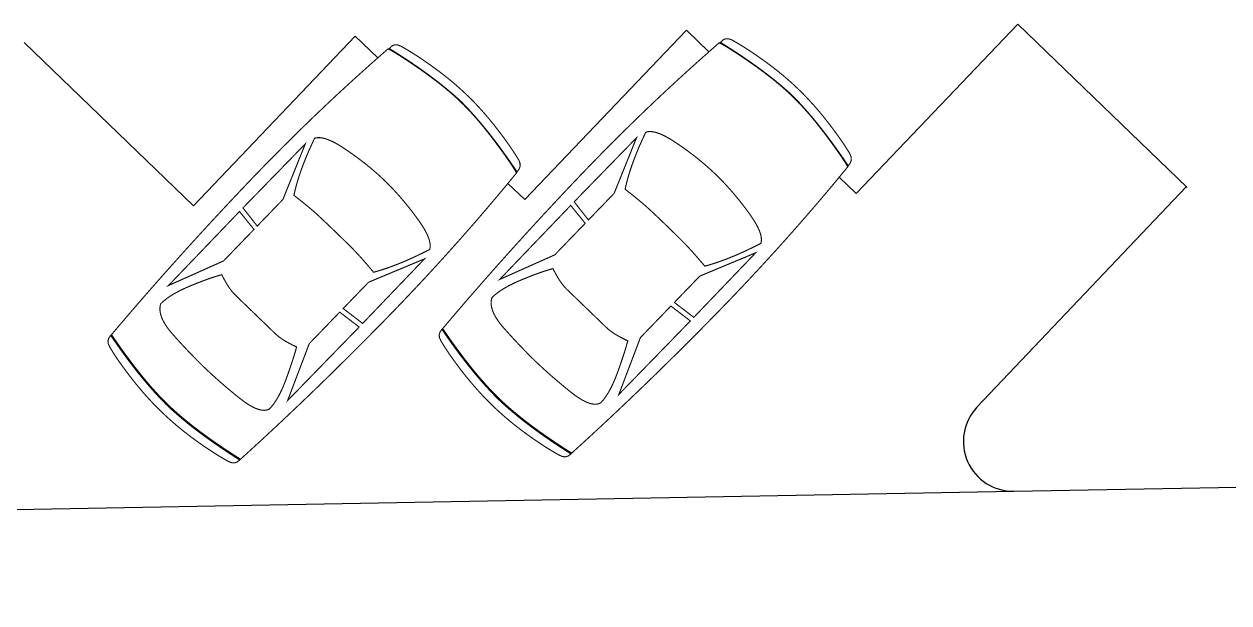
# Model space of a CAD drawing. Extents: x 346 to 515, y 162 to 297.
# Drawn here: x 427.01 to 439.13, y 176.51 to 182.33 of the extents above; entities that cross this region are included whole.
import ezdxf

# ---------------------------------------------------------------- set-up
doc = ezdxf.new("R2010")
doc.units = 0
doc.header["$LTSCALE"] = 35
for name, color, linetype in [('CAMADA_1', 7, 'CONTINUOUS'), ('LOCAÇÃO', 7, 'CONTINUOUS'), ('LPISO', 234, 'CONTINUOUS')]:
    doc.layers.add(name, color=color, linetype=linetype)

msp = doc.modelspace()

# ---------------------------------------------------------------- linework, layer by layer
at = {"layer": 'CAMADA_1', "color": 1, "linetype": 'Continuous', "const_width": 0.01109}
for points in [[(431.40719, 181.55398), (431.39063, 181.56915), (431.37386, 181.5843), (431.35688, 181.59942), (431.3397, 181.61453), (431.3223, 181.62962), (431.30471, 181.64469), (431.28691, 181.65974), (431.2689, 181.67477), (431.25069, 181.68978), (431.23227, 181.70477), (431.21366, 181.71974), (431.19484, 181.7347), (431.17582, 181.74963), (431.1566, 181.76454), (431.13718, 181.77943), (431.11756, 181.7943), (431.09774, 181.80916), (431.07772, 181.82399), (431.05751, 181.8388), (431.03709, 181.85359), (431.01649, 181.86837), (430.99569, 181.88312), (430.97469, 181.89786), (430.9535, 181.91257), (430.93212, 181.92727), (430.91054, 181.94194), (430.88877, 181.9566), (430.86681, 181.97124), (430.84466, 181.98586), (430.82232, 182.00046), (430.79979, 182.01504), (430.77707, 182.02959), (430.75417, 182.04413), (430.73108, 182.05866), (430.7078, 182.07316), (430.68433, 182.08764), (430.68433, 182.08764), (430.7081, 182.11256), (430.73487, 182.12512), (430.76478, 182.12532), (430.79802, 182.11315), (430.81738, 182.10228), (430.83713, 182.09095), (430.85725, 182.07915), (430.87774, 182.06688), (430.8986, 182.05414), (430.91982, 182.04093), (430.9414, 182.02725), (430.96334, 182.01308), (430.98564, 181.99843), (431.00828, 181.98329), (431.03128, 181.96767), (431.05463, 181.95155), (431.07831, 181.93494), (431.10234, 181.91782), (431.12671, 181.90021), (431.14841, 181.88454), (431.16991, 181.86873), (431.19121, 181.8528), (431.21231, 181.83674), (431.23321, 181.82055), (431.25392, 181.80424), (431.27441, 181.78781), (431.2947, 181.77125), (431.31479, 181.75458), (431.33467, 181.73778), (431.35434, 181.72086), (431.3738, 181.70383), (431.39306, 181.68667), (431.4121, 181.6694), (431.43093, 181.65202), (431.44955, 181.63452), (431.46795, 181.6169), (431.48633, 181.59899), (431.50458, 181.5809), (431.52268, 181.56261), (431.54066, 181.54414), (431.55849, 181.52547), (431.5762, 181.50661), (431.59378, 181.48755), (431.61123, 181.4683), (431.62856, 181.44884), (431.64577, 181.42919), (431.66285, 181.40933), (431.67982, 181.38926), (431.69668, 181.36898), (431.71342, 181.3485), (431.73005, 181.3278), (431.74657, 181.30689), (431.76298, 181.28576), (431.78143, 181.26202), (431.79937, 181.2386), (431.8168, 181.21551), (431.83372, 181.19274), (431.85014, 181.1703), (431.86606, 181.14819), (431.88148, 181.12642), (431.8964, 181.10498), (431.91083, 181.08389), (431.92478, 181.06314), (431.93823, 181.04275), (431.95121, 181.0227), (431.9637, 181.003), (431.97571, 180.98367), (431.98725, 180.96469), (431.99888, 180.93353), (431.99987, 180.90349), (431.99005, 180.87457), (431.96927, 180.84676), (431.95347, 180.87019), (431.93769, 180.89341), (431.92193, 180.91641), (431.90618, 180.9392), (431.89045, 180.96178), (431.87472, 180.98414), (431.85901, 181.00628), (431.84332, 181.02822), (431.82763, 181.04993), (431.81196, 181.07143), (431.7963, 181.09271), (431.78065, 181.11378), (431.76501, 181.13463), (431.74938, 181.15527), (431.73376, 181.17569), (431.71815, 181.19589), (431.70255, 181.21587), (431.68696, 181.23564), (431.67137, 181.25518), (431.65579, 181.27452), (431.64022, 181.29363), (431.62466, 181.31252), (431.6091, 181.3312), (431.59355, 181.34965), (431.578, 181.36789), (431.56246, 181.38591), (431.54692, 181.40371), (431.53138, 181.42129), (431.51585, 181.43865), (431.50032, 181.45579), (431.48479, 181.4727), (431.46927, 181.4894), (431.45375, 181.50588), (431.43823, 181.52214), (431.42271, 181.53817), (431.40719, 181.55398)], [(431.79199, 178.56242), (431.77726, 178.57676), (431.76246, 178.59141), (431.7476, 178.60635), (431.73268, 178.6216), (431.71769, 178.63715), (431.70263, 178.653), (431.68751, 178.66915), (431.67233, 178.68561), (431.65707, 178.70237), (431.64176, 178.71942), (431.62638, 178.73679), (431.61093, 178.75445), (431.59542, 178.77242), (431.57985, 178.79069), (431.56421, 178.80926), (431.54851, 178.82814), (431.53274, 178.84732), (431.51691, 178.8668), (431.50102, 178.88659), (431.48507, 178.90668), (431.46905, 178.92707), (431.45296, 178.94777), (431.43681, 178.96877), (431.4206, 178.99008), (431.40433, 179.01168), (431.38799, 179.0336), (431.37159, 179.05582), (431.35513, 179.07834), (431.3386, 179.10116), (431.32202, 179.1243), (431.30537, 179.14773), (431.28865, 179.17147), (431.27188, 179.19552), (431.25504, 179.21987), (431.23814, 179.24452), (431.22118, 179.26949), (431.22118, 179.26949), (431.23669, 179.28786), (431.25222, 179.30623), (431.26778, 179.32461), (431.28337, 179.34299), (431.29898, 179.36137), (431.31462, 179.37976), (431.33029, 179.39815), (431.34598, 179.41654), (431.3617, 179.43494), (431.37745, 179.45333), (431.39323, 179.47174), (431.40902, 179.49014), (431.42485, 179.50854), (431.44071, 179.52695), (431.45659, 179.54536), (431.4725, 179.56378), (431.48843, 179.58219), (431.50439, 179.60061), (431.52038, 179.61904), (431.5364, 179.63746), (431.55244, 179.65589), (431.56851, 179.67432), (431.5846, 179.69275), (431.60073, 179.71119), (431.61688, 179.72963), (431.63305, 179.74807), (431.64925, 179.76651), (431.66548, 179.78496), (431.68174, 179.80341), (431.69802, 179.82186), (431.71433, 179.84032), (431.73066, 179.85877), (431.74702, 179.87724), (431.76341, 179.89569), (431.77983, 179.91416), (431.79627, 179.93263), (431.81274, 179.9511), (431.82923, 179.96957), (431.84575, 179.98805), (431.8623, 180.00652), (431.87887, 180.025), (431.89547, 180.04349), (431.9121, 180.06197), (431.92876, 180.08046), (431.94544, 180.09895), (431.96214, 180.11744), (431.97887, 180.13594), (431.99563, 180.15443), (432.01242, 180.17293), (432.02923, 180.19143), (432.04607, 180.20994), (432.06293, 180.22845), (432.07983, 180.24695), (432.09674, 180.26547), (432.11369, 180.28398), (432.13066, 180.3025), (432.14765, 180.32101), (432.16468, 180.33954), (432.18173, 180.35806), (432.1988, 180.37659), (432.21591, 180.39511), (432.23303, 180.41364), (432.25019, 180.43217), (432.26737, 180.45071), (432.28458, 180.46925), (432.30181, 180.48779), (432.31907, 180.50633), (432.33636, 180.52487), (432.35367, 180.54342), (432.37101, 180.56196), (432.38837, 180.58052), (432.40576, 180.59907), (432.42318, 180.61762), (432.44062, 180.63618), (432.45809, 180.65474), (432.47559, 180.6733), (432.49311, 180.69187), (432.51066, 180.71043), (432.52823, 180.72899), (432.54583, 180.74757), (432.54583, 180.74757), (432.56302, 180.76567), (432.58022, 180.78375), (432.59744, 180.8018), (432.61468, 180.81983), (432.63192, 180.83783), (432.64919, 180.8558), (432.66647, 180.87375), (432.68376, 180.89167), (432.70106, 180.90956), (432.71838, 180.92744), (432.73572, 180.94528), (432.75307, 180.9631), (432.77043, 180.98089), (432.78781, 180.99865), (432.8052, 181.01639), (432.82261, 181.03411), (432.84003, 181.05179), (432.85747, 181.06945), (432.87493, 181.08709), (432.89239, 181.1047), (432.90987, 181.12228), (432.92737, 181.13984), (432.94488, 181.15737), (432.9624, 181.17487), (432.97994, 181.19235), (432.9975, 181.20981), (433.01507, 181.22723), (433.03265, 181.24463), (433.05025, 181.26201), (433.06786, 181.27936), (433.08549, 181.29668), (433.10313, 181.31398), (433.12079, 181.33125), (433.13846, 181.3485), (433.15615, 181.36572), (433.17385, 181.38291), (433.19157, 181.40008), (433.2093, 181.41723), (433.22705, 181.43434), (433.24481, 181.45143), (433.26259, 181.4685), (433.28038, 181.48554), (433.29818, 181.50255), (433.316, 181.51954), (433.33384, 181.5365), (433.35169, 181.55343), (433.36956, 181.57035), (433.38743, 181.58723), (433.40533, 181.60409), (433.42324, 181.62092), (433.44116, 181.63773), (433.4591, 181.65451), (433.47706, 181.67127), (433.49503, 181.688), (433.51301, 181.70471), (433.53101, 181.72138), (433.54903, 181.73804), (433.56705, 181.75467), (433.5851, 181.77127), (433.60316, 181.78784), (433.62123, 181.8044), (433.63932, 181.82092), (433.65743, 181.83742), (433.67555, 181.8539), (433.69368, 181.87035), (433.71183, 181.88677), (433.73, 181.90316), (433.74818, 181.91954), (433.76637, 181.93589), (433.78458, 181.9522), (433.80281, 181.9685), (433.82105, 181.98477), (433.8393, 182.00102), (433.85757, 182.01724), (433.87586, 182.03343), (433.89416, 182.04959), (433.91247, 182.06574), (433.93081, 182.08185), (433.94915, 182.09795), (433.96751, 182.11401), (433.98589, 182.13006), (434.00428, 182.14607), (434.00428, 182.14607), (434.01823, 182.13883), (434.03335, 182.1306), (434.04965, 182.12137), (434.06712, 182.11115), (434.08575, 182.09993), (434.10555, 182.08774), (434.12651, 182.07455), (434.14862, 182.06039), (434.17189, 182.04525), (434.19631, 182.02913), (434.22188, 182.01205), (434.24859, 181.99399), (434.27644, 181.97497), (434.30543, 181.95499), (434.33556, 181.93405), (434.35856, 181.91786), (434.38124, 181.9017), (434.40361, 181.88555), (434.42566, 181.86941), (434.4474, 181.85328), (434.46883, 181.83716), (434.48994, 181.82105), (434.51074, 181.80494), (434.53123, 181.78882), (434.5514, 181.77271), (434.57126, 181.75659), (434.5908, 181.74046), (434.61003, 181.72432), (434.62895, 181.70817), (434.64755, 181.692), (434.66585, 181.67581), (434.68383, 181.6596), (434.70149, 181.64337), (434.71884, 181.62711), (434.73588, 181.61082), (434.75275, 181.59437), (434.7696, 181.57759), (434.78644, 181.56051), (434.80326, 181.54311), (434.82006, 181.5254), (434.83686, 181.50739), (434.85365, 181.48906), (434.87043, 181.47042), (434.88721, 181.45147), (434.90398, 181.43222), (434.92075, 181.41266), (434.93752, 181.39279), (434.9543, 181.37261), (434.97108, 181.35213), (434.98786, 181.33135), (435.00466, 181.31026), (435.02146, 181.28887), (435.03828, 181.26718), (435.05512, 181.24518), (435.07197, 181.22289), (435.09378, 181.19367), (435.11462, 181.16553), (435.1345, 181.13846), (435.1534, 181.11246), (435.17133, 181.08754), (435.18829, 181.0637), (435.20427, 181.04093), (435.21929, 181.01924), (435.23333, 180.99862), (435.2464, 180.97908), (435.25851, 180.96061), (435.26964, 180.94322), (435.27979, 180.9269), (435.28898, 180.91166), (435.29719, 180.89749), (435.29719, 180.89749), (435.28176, 180.87861), (435.26631, 180.85975), (435.25083, 180.8409), (435.23532, 180.82206), (435.2198, 180.80324), (435.20424, 180.78443), (435.18866, 180.76563), (435.17306, 180.74685), (435.15743, 180.72808), (435.14177, 180.70933), (435.12609, 180.69058), (435.11039, 180.67186), (435.09466, 180.65314), (435.0789, 180.63444), (435.06312, 180.61575), (435.04731, 180.59707), (435.03148, 180.57841), (435.01563, 180.55976), (434.99975, 180.54112), (434.98384, 180.5225), (434.96791, 180.50389), (434.95195, 180.4853), (434.93597, 180.46671), (434.91996, 180.44814), (434.90393, 180.42959), (434.88788, 180.41104), (434.87179, 180.39251), (434.85568, 180.37399), (434.83955, 180.35548), (434.8234, 180.33699), (434.80721, 180.31851), (434.79101, 180.30005), (434.77477, 180.2816), (434.75852, 180.26316), (434.74223, 180.24473), (434.72592, 180.22631), (434.70959, 180.20791), (434.69324, 180.18952), (434.67685, 180.17115), (434.66044, 180.15279), (434.64401, 180.13444), (434.62755, 180.1161), (434.61107, 180.09777), (434.59456, 180.07946), (434.57802, 180.06116), (434.56146, 180.04287), (434.54488, 180.0246), (434.52827, 180.00634), (434.51164, 179.98809), (434.49498, 179.96985), (434.47829, 179.95163), (434.46158, 179.93342), (434.44485, 179.91522), (434.42809, 179.89704), (434.41131, 179.87886), (434.3945, 179.86071), (434.37766, 179.84255), (434.3608, 179.82442), (434.34391, 179.8063), (434.32701, 179.78819), (434.31007, 179.77009), (434.29311, 179.752), (434.27613, 179.73393), (434.25911, 179.71587), (434.24208, 179.69782), (434.22502, 179.67978), (434.20793, 179.66176), (434.19082, 179.64375), (434.17368, 179.62575), (434.15652, 179.60776), (434.13933, 179.58979), (434.12212, 179.57182), (434.10489, 179.55387), (434.08762, 179.53593), (434.07034, 179.51801), (434.05303, 179.50009), (434.03569, 179.48219), (434.01833, 179.4643), (434.00094, 179.44642), (433.98353, 179.42856), (433.96609, 179.41071), (433.94863, 179.39286), (433.94863, 179.39286), (433.93072, 179.37459), (433.91281, 179.35635), (433.8949, 179.33814), (433.87699, 179.31994), (433.85908, 179.30178), (433.84118, 179.28364), (433.82327, 179.26553), (433.80537, 179.24745), (433.78747, 179.22939), (433.76957, 179.21136), (433.75166, 179.19335), (433.73377, 179.17537), (433.71587, 179.15742), (433.69797, 179.13949), (433.68008, 179.12159), (433.66218, 179.10372), (433.64429, 179.08587), (433.6264, 179.06805), (433.60851, 179.05025), (433.59062, 179.03248), (433.57273, 179.01474), (433.55485, 178.99703), (433.53696, 178.97934), (433.51908, 178.96168), (433.50119, 178.94404), (433.48331, 178.92644), (433.46543, 178.90885), (433.44755, 178.8913), (433.42967, 178.87377), (433.4118, 178.85627), (433.39392, 178.8388), (433.37605, 178.82135), (433.35817, 178.80393), (433.3403, 178.78653), (433.32243, 178.76917), (433.30456, 178.75183), (433.28669, 178.73451), (433.26882, 178.71722), (433.25095, 178.69996), (433.23309, 178.68273), (433.21522, 178.66553), (433.19736, 178.64835), (433.1795, 178.6312), (433.16163, 178.61407), (433.14378, 178.59697), (433.12592, 178.5799), (433.10806, 178.56286), (433.0902, 178.54584), (433.07235, 178.52886), (433.05449, 178.51189), (433.03664, 178.49496), (433.01879, 178.47805), (433.00094, 178.46117), (432.98309, 178.44432), (432.96524, 178.42749), (432.9474, 178.41069), (432.92955, 178.39392), (432.91171, 178.37718), (432.89386, 178.36046), (432.87602, 178.34377), (432.85818, 178.32711), (432.84034, 178.31048), (432.8225, 178.29387), (432.80466, 178.27729), (432.78682, 178.26074), (432.76899, 178.24421), (432.75115, 178.22772), (432.73332, 178.21124), (432.71549, 178.19481), (432.69766, 178.17839), (432.67983, 178.162), (432.662, 178.14564), (432.64417, 178.12931), (432.62634, 178.11301), (432.60852, 178.09673), (432.5907, 178.08049), (432.57287, 178.06426), (432.55505, 178.04807), (432.53723, 178.0319), (432.51941, 178.01577), (432.51941, 178.01577), (432.49373, 178.03199), (432.46836, 178.04815), (432.44331, 178.06425), (432.41857, 178.08029), (432.39415, 178.09627), (432.37005, 178.1122), (432.34625, 178.12806), (432.32278, 178.14387), (432.29961, 178.15961), (432.27676, 178.1753), (432.25422, 178.19093), (432.232, 178.2065), (432.21009, 178.22201), (432.18849, 178.23746), (432.1672, 178.25285), (432.14623, 178.26818), (432.12557, 178.28345), (432.10522, 178.29867), (432.08518, 178.31383), (432.06545, 178.32892), (432.04604, 178.34396), (432.02693, 178.35894), (432.00814, 178.37385), (431.98966, 178.38871), (431.97148, 178.40351), (431.95362, 178.41826), (431.93607, 178.43294), (431.91882, 178.44756), (431.90189, 178.46213), (431.88526, 178.47663), (431.86894, 178.49107), (431.85294, 178.50546), (431.83723, 178.51979), (431.82185, 178.53406), (431.80676, 178.54827), (431.79199, 178.56242)], [(434.74016, 181.61525), (434.7236, 181.63042), (434.70683, 181.64557), (434.68985, 181.6607), (434.67267, 181.67581), (434.65527, 181.6909), (434.63768, 181.70597), (434.61988, 181.72102), (434.60187, 181.73604), (434.58366, 181.75106), (434.56524, 181.76604), (434.54663, 181.78102), (434.52781, 181.79597), (434.50879, 181.8109), (434.48957, 181.82581), (434.47015, 181.8407), (434.45053, 181.85557), (434.43071, 181.87043), (434.41069, 181.88526), (434.39048, 181.90007), (434.37006, 181.91487), (434.34946, 181.92964), (434.32866, 181.94439), (434.30766, 181.95913), (434.28647, 181.97385), (434.26509, 181.98854), (434.24351, 182.00322), (434.22174, 182.01787), (434.19978, 182.03252), (434.17763, 182.04713), (434.15529, 182.06173), (434.13276, 182.07631), (434.11004, 182.09087), (434.08714, 182.10541), (434.06405, 182.11993), (434.04077, 182.13443), (434.0173, 182.14891), (434.0173, 182.14891), (434.04107, 182.17384), (434.06784, 182.18639), (434.09775, 182.18659), (434.13099, 182.17443), (434.15035, 182.16355), (434.1701, 182.15222), (434.19022, 182.14042), (434.21071, 182.12815), (434.23156, 182.11541), (434.25279, 182.10221), (434.27437, 182.08852), (434.29631, 182.07435), (434.31861, 182.0597), (434.34125, 182.04457), (434.36425, 182.02894), (434.38759, 182.01282), (434.41128, 181.99621), (434.43531, 181.9791), (434.45968, 181.96148), (434.48138, 181.94581), (434.50288, 181.93), (434.52418, 181.91407), (434.54528, 181.89801), (434.56618, 181.88183), (434.58689, 181.86552), (434.60738, 181.84908), (434.62767, 181.83253), (434.64776, 181.81585), (434.66764, 181.79905), (434.68731, 181.78213), (434.70677, 181.7651), (434.72603, 181.74795), (434.74507, 181.73068), (434.7639, 181.71329), (434.78252, 181.69579), (434.80092, 181.67818), (434.8193, 181.66027), (434.83754, 181.64217), (434.85565, 181.62389), (434.87363, 181.60541), (434.89146, 181.58674), (434.90917, 181.56788), (434.92675, 181.54883), (434.9442, 181.52957), (434.96153, 181.51011), (434.97874, 181.49046), (434.99582, 181.4706), (435.01279, 181.45053), (435.02965, 181.43026), (435.04639, 181.40977), (435.06301, 181.38907), (435.07953, 181.36816), (435.09595, 181.34703), (435.1144, 181.32329), (435.13234, 181.29987), (435.14977, 181.27678), (435.16669, 181.25401), (435.18311, 181.23157), (435.19903, 181.20947), (435.21445, 181.18769), (435.22937, 181.16626), (435.2438, 181.14517), (435.25774, 181.12442), (435.2712, 181.10402), (435.28417, 181.08397), (435.29667, 181.06427), (435.30868, 181.04494), (435.32022, 181.02596), (435.33185, 180.9948), (435.33284, 180.96476), (435.32302, 180.93584), (435.30224, 180.90803), (435.28644, 180.93147), (435.27066, 180.95468), (435.2549, 180.97769), (435.23915, 181.00047), (435.22341, 181.02305), (435.20769, 181.04541), (435.19198, 181.06756), (435.17629, 181.08949), (435.1606, 181.1112), (435.14493, 181.1327), (435.12927, 181.15399), (435.11362, 181.17505), (435.09798, 181.1959), (435.08235, 181.21654), (435.06673, 181.23696), (435.05112, 181.25716), (435.03552, 181.27714), (435.01993, 181.29691), (435.00434, 181.31646), (434.98876, 181.33579), (434.97319, 181.3549), (434.95763, 181.3738), (434.94207, 181.39247), (434.92652, 181.41093), (434.91097, 181.42916), (434.89543, 181.44718), (434.87989, 181.46498), (434.86435, 181.48256), (434.84882, 181.49992), (434.83329, 181.51706), (434.81776, 181.53398), (434.80224, 181.55067), (434.78672, 181.56715), (434.7712, 181.58341), (434.75568, 181.59944), (434.74016, 181.61525)], [(428.45902, 178.50114), (428.44429, 178.51549), (428.42949, 178.53013), (428.41463, 178.54508), (428.39971, 178.56032), (428.38472, 178.57587), (428.36966, 178.59172), (428.35454, 178.60788), (428.33936, 178.62433), (428.3241, 178.64109), (428.30879, 178.65815), (428.29341, 178.67551), (428.27796, 178.69318), (428.26245, 178.71115), (428.24688, 178.72942), (428.23124, 178.74799), (428.21554, 178.76687), (428.19978, 178.78605), (428.18394, 178.80553), (428.16805, 178.82532), (428.1521, 178.84541), (428.13608, 178.8658), (428.11999, 178.8865), (428.10384, 178.9075), (428.08763, 178.9288), (428.07136, 178.95041), (428.05502, 178.97233), (428.03862, 178.99454), (428.02216, 179.01707), (428.00563, 179.03989), (427.98905, 179.06302), (427.9724, 179.08646), (427.95569, 179.1102), (427.93891, 179.13425), (427.92207, 179.1586), (427.90517, 179.18325), (427.88821, 179.20821), (427.88821, 179.20821), (427.90372, 179.22658), (427.91925, 179.24496), (427.93481, 179.26334), (427.9504, 179.28172), (427.96601, 179.3001), (427.98165, 179.31849), (427.99732, 179.33688), (428.01301, 179.35527), (428.02873, 179.37366), (428.04448, 179.39206), (428.06026, 179.41046), (428.07605, 179.42886), (428.09188, 179.44727), (428.10774, 179.46568), (428.12362, 179.48409), (428.13953, 179.5025), (428.15547, 179.52092), (428.17142, 179.53934), (428.18741, 179.55777), (428.20343, 179.57619), (428.21947, 179.59462), (428.23554, 179.61305), (428.25164, 179.63148), (428.26776, 179.64992), (428.28391, 179.66836), (428.30008, 179.6868), (428.31629, 179.70524), (428.33251, 179.72369), (428.34877, 179.74214), (428.36505, 179.76059), (428.38136, 179.77905), (428.39769, 179.7975), (428.41405, 179.81596), (428.43044, 179.83442), (428.44686, 179.85289), (428.4633, 179.87135), (428.47977, 179.88983), (428.49626, 179.9083), (428.51278, 179.92677), (428.52933, 179.94525), (428.5459, 179.96373), (428.5625, 179.98221), (428.57913, 180.0007), (428.59579, 180.01919), (428.61247, 180.03768), (428.62917, 180.05617), (428.6459, 180.07466), (428.66266, 180.09316), (428.67945, 180.11166), (428.69626, 180.13016), (428.7131, 180.14867), (428.72997, 180.16717), (428.74686, 180.18568), (428.76377, 180.20419), (428.78072, 180.22271), (428.79769, 180.24122), (428.81468, 180.25974), (428.83171, 180.27826), (428.84876, 180.29679), (428.86583, 180.31531), (428.88294, 180.33384), (428.90006, 180.35237), (428.91722, 180.3709), (428.9344, 180.38944), (428.95161, 180.40798), (428.96884, 180.42651), (428.9861, 180.44505), (429.00339, 180.4636), (429.0207, 180.48215), (429.03804, 180.50069), (429.0554, 180.51924), (429.07279, 180.5378), (429.09021, 180.55635), (429.10765, 180.57491), (429.12512, 180.59347), (429.14262, 180.61203), (429.16014, 180.63059), (429.17769, 180.64916), (429.19526, 180.66772), (429.21286, 180.68629), (429.21286, 180.68629), (429.23005, 180.7044), (429.24726, 180.72248), (429.26447, 180.74053), (429.28171, 180.75856), (429.29896, 180.77655), (429.31622, 180.79453), (429.3335, 180.81248), (429.35079, 180.8304), (429.36809, 180.84829), (429.38541, 180.86616), (429.40275, 180.88401), (429.4201, 180.90182), (429.43746, 180.91961), (429.45484, 180.93738), (429.47224, 180.95512), (429.48964, 180.97283), (429.50707, 180.99052), (429.5245, 181.00818), (429.54196, 181.02582), (429.55942, 181.04342), (429.5769, 181.06101), (429.5944, 181.07857), (429.61191, 181.0961), (429.62943, 181.1136), (429.64698, 181.13108), (429.66453, 181.14853), (429.6821, 181.16596), (429.69968, 181.18336), (429.71728, 181.20074), (429.73489, 181.21809), (429.75252, 181.23541), (429.77016, 181.25271), (429.78782, 181.26998), (429.80549, 181.28722), (429.82318, 181.30445), (429.84088, 181.32164), (429.8586, 181.33881), (429.87633, 181.35595), (429.89408, 181.37307), (429.91184, 181.39016), (429.92962, 181.40722), (429.94741, 181.42426), (429.96521, 181.44128), (429.98303, 181.45826), (430.00087, 181.47523), (430.01872, 181.49216), (430.03659, 181.50907), (430.05446, 181.52596), (430.07236, 181.54282), (430.09027, 181.55965), (430.10819, 181.57646), (430.12613, 181.59324), (430.14409, 181.61), (430.16206, 181.62673), (430.18004, 181.64343), (430.19804, 181.66011), (430.21606, 181.67676), (430.23408, 181.69339), (430.25213, 181.70999), (430.27019, 181.72657), (430.28826, 181.74312), (430.30636, 181.75965), (430.32446, 181.77615), (430.34258, 181.79262), (430.36071, 181.80907), (430.37886, 181.8255), (430.39703, 181.84189), (430.41521, 181.85827), (430.4334, 181.87461), (430.45161, 181.89093), (430.46984, 181.90723), (430.48808, 181.9235), (430.50633, 181.93974), (430.5246, 181.95596), (430.54289, 181.97215), (430.56119, 181.98832), (430.57951, 182.00447), (430.59784, 182.02058), (430.61618, 182.03668), (430.63454, 182.05274), (430.65292, 182.06878), (430.67131, 182.0848), (430.67131, 182.0848), (430.68526, 182.07756), (430.70039, 182.06933), (430.71668, 182.0601), (430.73415, 182.04987), (430.75278, 182.03866), (430.77258, 182.02646), (430.79354, 182.01328), (430.81565, 181.99911), (430.83892, 181.98398), (430.86334, 181.96786), (430.88891, 181.95077), (430.91562, 181.93272), (430.94347, 181.9137), (430.97247, 181.89371), (431.00259, 181.87277), (431.02559, 181.85659), (431.04827, 181.84042), (431.07064, 181.82427), (431.09269, 181.80813), (431.11443, 181.79201), (431.13586, 181.77589), (431.15697, 181.75978), (431.17777, 181.74366), (431.19826, 181.72755), (431.21843, 181.71144), (431.23829, 181.69532), (431.25783, 181.67919), (431.27706, 181.66305), (431.29598, 181.6469), (431.31459, 181.63073), (431.33288, 181.61454), (431.35086, 181.59833), (431.36852, 181.5821), (431.38587, 181.56584), (431.40291, 181.54955), (431.41978, 181.53309), (431.43663, 181.51632), (431.45347, 181.49924), (431.47029, 181.48184), (431.4871, 181.46413), (431.50389, 181.44611), (431.52068, 181.42778), (431.53746, 181.40914), (431.55424, 181.3902), (431.57101, 181.37094), (431.58778, 181.35138), (431.60455, 181.33151), (431.62133, 181.31134), (431.63811, 181.29086), (431.65489, 181.27008), (431.67169, 181.24899), (431.68849, 181.2276), (431.70531, 181.20591), (431.72215, 181.18391), (431.739, 181.16162), (431.76081, 181.1324), (431.78166, 181.10425), (431.80153, 181.07718), (431.82043, 181.05119), (431.83836, 181.02627), (431.85532, 181.00243), (431.8713, 180.97966), (431.88632, 180.95796), (431.90036, 180.93735), (431.91343, 180.9178), (431.92554, 180.89933), (431.93667, 180.88194), (431.94682, 180.86563), (431.95601, 180.85038), (431.96423, 180.83622), (431.96423, 180.83622), (431.94879, 180.81734), (431.93334, 180.79848), (431.91786, 180.77963), (431.90235, 180.76079), (431.88683, 180.74197), (431.87127, 180.72316), (431.85569, 180.70436), (431.84009, 180.68558), (431.82446, 180.66681), (431.8088, 180.64806), (431.79312, 180.62931), (431.77742, 180.61058), (431.76169, 180.59187), (431.74593, 180.57316), (431.73015, 180.55448), (431.71434, 180.5358), (431.69851, 180.51714), (431.68266, 180.49849), (431.66678, 180.47985), (431.65087, 180.46123), (431.63494, 180.44262), (431.61898, 180.42402), (431.603, 180.40544), (431.58699, 180.38687), (431.57096, 180.36831), (431.55491, 180.34977), (431.53882, 180.33124), (431.52271, 180.31272), (431.50658, 180.29421), (431.49043, 180.27572), (431.47425, 180.25724), (431.45804, 180.23878), (431.4418, 180.22032), (431.42555, 180.20188), (431.40926, 180.18346), (431.39295, 180.16504), (431.37662, 180.14664), (431.36027, 180.12825), (431.34388, 180.10988), (431.32747, 180.09151), (431.31104, 180.07316), (431.29458, 180.05483), (431.2781, 180.0365), (431.26159, 180.01819), (431.24505, 179.99989), (431.22849, 179.9816), (431.21191, 179.96333), (431.1953, 179.94507), (431.17867, 179.92682), (431.16201, 179.90858), (431.14532, 179.89036), (431.12861, 179.87215), (431.11188, 179.85395), (431.09512, 179.83576), (431.07834, 179.81759), (431.06153, 179.79943), (431.04469, 179.78128), (431.02783, 179.76315), (431.01095, 179.74502), (430.99404, 179.72691), (430.9771, 179.70882), (430.96014, 179.69073), (430.94316, 179.67266), (430.92614, 179.6546), (430.90911, 179.63655), (430.89205, 179.61851), (430.87496, 179.60049), (430.85785, 179.58248), (430.84071, 179.56448), (430.82355, 179.54649), (430.80636, 179.52851), (430.78915, 179.51055), (430.77192, 179.4926), (430.75465, 179.47466), (430.73737, 179.45673), (430.72006, 179.43882), (430.70272, 179.42092), (430.68536, 179.40303), (430.66797, 179.38515), (430.65056, 179.36728), (430.63312, 179.34943), (430.61566, 179.33159), (430.61566, 179.33159), (430.59775, 179.31332), (430.57984, 179.29508), (430.56193, 179.27686), (430.54402, 179.25867), (430.52611, 179.24051), (430.50821, 179.22237), (430.4903, 179.20426), (430.4724, 179.18618), (430.4545, 179.16812), (430.4366, 179.15008), (430.4187, 179.13208), (430.4008, 179.1141), (430.3829, 179.09614), (430.36501, 179.07822), (430.34711, 179.06032), (430.32922, 179.04244), (430.31132, 179.0246), (430.29343, 179.00677), (430.27554, 178.98898), (430.25765, 178.97121), (430.23976, 178.95347), (430.22188, 178.93576), (430.20399, 178.91807), (430.18611, 178.90041), (430.16822, 178.88277), (430.15034, 178.86516), (430.13246, 178.84758), (430.11458, 178.83003), (430.0967, 178.8125), (430.07883, 178.795), (430.06095, 178.77752), (430.04308, 178.76007), (430.0252, 178.74266), (430.00733, 178.72526), (429.98946, 178.70789), (429.97159, 178.69055), (429.95372, 178.67324), (429.93585, 178.65595), (429.91798, 178.63869), (429.90012, 178.62146), (429.88225, 178.60426), (429.86439, 178.58708), (429.84653, 178.56992), (429.82867, 178.5528), (429.81081, 178.5357), (429.79295, 178.51863), (429.77509, 178.50159), (429.75723, 178.48457), (429.73938, 178.46758), (429.72152, 178.45062), (429.70367, 178.43369), (429.68582, 178.41678), (429.66797, 178.3999), (429.65012, 178.38304), (429.63227, 178.36622), (429.61443, 178.34942), (429.59658, 178.33265), (429.57874, 178.3159), (429.56089, 178.29919), (429.54305, 178.2825), (429.52521, 178.26584), (429.50737, 178.2492), (429.48953, 178.2326), (429.47169, 178.21602), (429.45385, 178.19947), (429.43602, 178.18294), (429.41818, 178.16644), (429.40035, 178.14997), (429.38252, 178.13353), (429.36469, 178.11712), (429.34686, 178.10073), (429.32903, 178.08437), (429.3112, 178.06804), (429.29337, 178.05174), (429.27555, 178.03546), (429.25773, 178.01921), (429.2399, 178.00299), (429.22208, 177.9868), (429.20426, 177.97063), (429.18644, 177.9545), (429.18644, 177.9545), (429.16076, 177.97071), (429.13539, 177.98688), (429.11034, 178.00298), (429.08561, 178.01902), (429.06118, 178.035), (429.03708, 178.05092), (429.01328, 178.06679), (428.98981, 178.08259), (428.96664, 178.09834), (428.94379, 178.11403), (428.92125, 178.12966), (428.89903, 178.14522), (428.87712, 178.16074), (428.85552, 178.17619), (428.83423, 178.19158), (428.81326, 178.20691), (428.7926, 178.22218), (428.77225, 178.2374), (428.75221, 178.25255), (428.73248, 178.26765), (428.71307, 178.28269), (428.69396, 178.29766), (428.67517, 178.31258), (428.65669, 178.32744), (428.63851, 178.34224), (428.62065, 178.35698), (428.6031, 178.37166), (428.58585, 178.38629), (428.56892, 178.40085), (428.55229, 178.41536), (428.53597, 178.4298), (428.51997, 178.44419), (428.50426, 178.45852), (428.48888, 178.47279), (428.47379, 178.487), (428.45902, 178.50114)], [(430.14148, 180.24334), (430.16935, 180.21638), (430.19552, 180.19095), (430.22002, 180.16704), (430.24284, 180.14463), (430.26402, 180.12373), (430.28354, 180.10431), (430.30143, 180.08636), (430.3177, 180.06989), (430.33234, 180.05486), (430.34539, 180.04129), (430.35822, 180.02766), (430.37223, 180.01249), (430.3874, 179.99578), (430.40374, 179.97755), (430.42123, 179.95778), (430.43987, 179.93649), (430.45965, 179.91368), (430.48057, 179.88936), (430.50263, 179.86354), (430.52582, 179.83621), (430.54705, 179.84208), (430.56847, 179.84826), (430.59008, 179.85477), (430.61187, 179.8616), (430.63386, 179.86875), (430.65603, 179.87622), (430.67841, 179.88401), (430.70097, 179.89212), (430.72374, 179.90056), (430.7467, 179.90931), (430.76987, 179.91839), (430.79323, 179.92778), (430.8168, 179.9375), (430.84057, 179.94754), (430.86455, 179.9579), (430.88873, 179.96858), (430.91313, 179.97959), (430.93774, 179.99091), (430.96256, 180.00255), (430.98759, 180.01452), (431.01283, 180.02681), (431.0383, 180.03942), (431.06398, 180.05235), (431.08988, 180.0656), (431.09374, 180.08127), (431.09536, 180.09836), (431.09474, 180.11686), (431.09188, 180.13678), (431.08675, 180.15811), (431.07936, 180.18085), (431.06969, 180.20501), (431.05773, 180.23059), (431.04347, 180.25757), (431.02691, 180.28597), (431.00803, 180.31579), (430.98683, 180.34701), (430.96329, 180.37965), (430.94663, 180.40232), (430.9299, 180.42468), (430.91311, 180.44674), (430.89626, 180.46849), (430.87935, 180.48993), (430.86238, 180.51106), (430.84537, 180.53188), (430.8283, 180.55239), (430.81118, 180.57259), (430.79402, 180.59248), (430.77681, 180.61205), (430.75956, 180.63132), (430.74227, 180.65026), (430.72495, 180.6689), (430.70759, 180.68721), (430.69019, 180.70522), (430.67277, 180.7229), (430.65532, 180.74027), (430.63784, 180.75732), (430.63784, 180.75732), (430.61993, 180.77444), (430.60175, 180.79149), (430.58329, 180.80846), (430.56454, 180.82535), (430.54552, 180.84218), (430.52621, 180.85892), (430.50661, 180.8756), (430.48672, 180.8922), (430.46654, 180.90873), (430.44606, 180.92519), (430.42529, 180.94158), (430.40422, 180.9579), (430.38285, 180.97415), (430.36117, 180.99034), (430.33919, 181.00646), (430.3169, 181.02251), (430.2943, 181.03849), (430.27138, 181.05442), (430.24816, 181.07027), (430.24816, 181.07027), (430.2149, 181.09247), (430.18312, 181.11242), (430.15281, 181.1301), (430.12397, 181.14554), (430.09662, 181.15874), (430.07075, 181.1697), (430.04637, 181.17842), (430.02349, 181.18492), (430.0021, 181.18919), (429.98223, 181.19124), (429.96385, 181.19107), (429.94699, 181.1887), (429.93166, 181.18412), (429.91891, 181.15734), (429.90652, 181.13082), (429.89449, 181.10456), (429.88282, 181.07856), (429.8715, 181.05281), (429.86054, 181.02732), (429.84994, 181.00208), (429.83969, 180.97709), (429.8298, 180.95235), (429.82026, 180.92787), (429.81108, 180.90363), (429.80225, 180.87964), (429.79378, 180.8559), (429.78566, 180.8324), (429.7779, 180.80915), (429.77048, 180.78614), (429.76342, 180.76337), (429.75671, 180.74085), (429.75036, 180.71856), (429.74435, 180.69652), (429.7387, 180.67471), (429.7334, 180.65313), (429.72845, 180.6318), (429.72385, 180.61069), (429.75414, 180.58689), (429.7826, 180.56436), (429.80921, 180.5431), (429.83398, 180.52312), (429.85688, 180.50442), (429.87792, 180.48702), (429.89709, 180.47092), (429.91437, 180.45613), (429.92977, 180.44265), (429.94384, 180.43004), (429.95951, 180.41579), (429.97676, 180.3999), (429.99559, 180.38238), (430.016, 180.36324), (430.03798, 180.34248), (430.06152, 180.3201), (430.08662, 180.29612), (430.11328, 180.27053), (430.14148, 180.24334)], [(433.1715, 181.18974), (432.54412, 180.54541), (432.68759, 180.36233), (432.94603, 180.62995), (433.1715, 181.18974)], [(433.47445, 180.30461), (433.50232, 180.27765), (433.52849, 180.25222), (433.55299, 180.22831), (433.57581, 180.2059), (433.59699, 180.185), (433.61651, 180.16558), (433.6344, 180.14763), (433.65067, 180.13116), (433.66531, 180.11613), (433.67836, 180.10256), (433.69119, 180.08893), (433.7052, 180.07376), (433.72037, 180.05705), (433.73671, 180.03882), (433.7542, 180.01905), (433.77284, 179.99776), (433.79262, 179.97495), (433.81354, 179.95064), (433.8356, 179.92481), (433.85879, 179.89748), (433.88002, 179.90335), (433.90144, 179.90954), (433.92304, 179.91604), (433.94484, 179.92287), (433.96683, 179.93002), (433.989, 179.93749), (434.01138, 179.94528), (434.03394, 179.9534), (434.05671, 179.96183), (434.07967, 179.97058), (434.10284, 179.97966), (434.1262, 179.98906), (434.14977, 179.99878), (434.17354, 180.00881), (434.19752, 180.01917), (434.2217, 180.02985), (434.2461, 180.04086), (434.27071, 180.05218), (434.29553, 180.06383), (434.32056, 180.07579), (434.3458, 180.08808), (434.37127, 180.10069), (434.39695, 180.11362), (434.42285, 180.12687), (434.4267, 180.14255), (434.42833, 180.15963), (434.42771, 180.17813), (434.42485, 180.19805), (434.41972, 180.21938), (434.41233, 180.24213), (434.40266, 180.26629), (434.39069, 180.29186), (434.37644, 180.31884), (434.35988, 180.34725), (434.341, 180.37706), (434.3198, 180.40829), (434.29626, 180.44093), (434.2796, 180.46359), (434.26287, 180.48596), (434.24608, 180.50801), (434.22923, 180.52976), (434.21232, 180.5512), (434.19535, 180.57233), (434.17834, 180.59315), (434.16127, 180.61366), (434.14415, 180.63386), (434.12699, 180.65375), (434.10978, 180.67333), (434.09253, 180.69259), (434.07524, 180.71154), (434.05792, 180.73017), (434.04056, 180.74849), (434.02316, 180.76649), (434.00574, 180.78418), (433.98829, 180.80154), (433.97081, 180.81859), (433.97081, 180.81859), (433.9529, 180.83572), (433.93472, 180.85276), (433.91626, 180.86973), (433.89751, 180.88663), (433.87849, 180.90345), (433.85918, 180.92019), (433.83958, 180.93687), (433.81969, 180.95347), (433.79951, 180.97), (433.77903, 180.98646), (433.75826, 181.00285), (433.73719, 181.01917), (433.71582, 181.03543), (433.69414, 181.05161), (433.67216, 181.06773), (433.64987, 181.08378), (433.62727, 181.09977), (433.60435, 181.11569), (433.58113, 181.13154), (433.58113, 181.13154), (433.54787, 181.15375), (433.51609, 181.17369), (433.48578, 181.19138), (433.45694, 181.20682), (433.42959, 181.22001), (433.40372, 181.23097), (433.37934, 181.23969), (433.35646, 181.24619), (433.33507, 181.25046), (433.31519, 181.25251), (433.29682, 181.25234), (433.27996, 181.24997), (433.26463, 181.24539), (433.25188, 181.21861), (433.23949, 181.19209), (433.22746, 181.16583), (433.21579, 181.13983), (433.20447, 181.11408), (433.19351, 181.08859), (433.18291, 181.06335), (433.17266, 181.03836), (433.16277, 181.01363), (433.15323, 180.98914), (433.14405, 180.9649), (433.13522, 180.94091), (433.12675, 180.91717), (433.11863, 180.89367), (433.11087, 180.87042), (433.10345, 180.84741), (433.09639, 180.82465), (433.08968, 180.80212), (433.08333, 180.77984), (433.07732, 180.75779), (433.07167, 180.73598), (433.06637, 180.71441), (433.06142, 180.69307), (433.05682, 180.67197), (433.08711, 180.64817), (433.11557, 180.62563), (433.14218, 180.60437), (433.16695, 180.58439), (433.18985, 180.56569), (433.21089, 180.54829), (433.23006, 180.53219), (433.24734, 180.5174), (433.26274, 180.50393), (433.27681, 180.49131), (433.29248, 180.47706), (433.30973, 180.46117), (433.32856, 180.44366), (433.34897, 180.42451), (433.37095, 180.40375), (433.39449, 180.38137), (433.41959, 180.35739), (433.44625, 180.3318), (433.47445, 180.30461)], [(429.83853, 181.12847), (429.21115, 180.48413), (429.35462, 180.30106), (429.61306, 180.56868), (429.83853, 181.12847)], [(429.01573, 179.95014), (429.3221, 180.26739), (429.17607, 180.4478), (428.46158, 179.70263), (429.01573, 179.95014)], [(432.3487, 180.01141), (432.65507, 180.32866), (432.50903, 180.50908), (431.79454, 179.7639), (432.3487, 180.01141)], [(433.80827, 179.79728), (433.55239, 179.53232), (433.74842, 179.3824), (434.37049, 180.03187), (433.80827, 179.79728)], [(430.4753, 179.73601), (430.21942, 179.47105), (430.41545, 179.32112), (431.03752, 179.97059), (430.4753, 179.73601)], [(428.82272, 178.87776), (428.83886, 178.86227), (428.85538, 178.84661), (428.87227, 178.83078), (428.88955, 178.81477), (428.90721, 178.79859), (428.92526, 178.78223), (428.9437, 178.7657), (428.96253, 178.74899), (428.98176, 178.7321), (429.00138, 178.71503), (429.02141, 178.69779), (429.04184, 178.68036), (429.06268, 178.66276), (429.08393, 178.64497), (429.10559, 178.627), (429.12766, 178.60884), (429.15016, 178.5905), (429.17307, 178.57198), (429.20423, 178.54768), (429.23412, 178.52597), (429.26273, 178.50686), (429.29004, 178.49035), (429.31608, 178.47646), (429.34084, 178.46519), (429.36432, 178.45655), (429.38651, 178.45056), (429.40741, 178.44721), (429.42703, 178.44653), (429.44537, 178.44852), (429.46243, 178.45319), (429.4782, 178.46054), (429.4782, 178.46054), (429.49196, 178.47552), (429.50561, 178.49183), (429.51911, 178.50947), (429.53247, 178.52843), (429.54568, 178.54872), (429.55872, 178.57034), (429.57158, 178.59328), (429.58427, 178.61755), (429.59677, 178.64315), (429.60906, 178.67008), (429.62114, 178.69833), (429.633, 178.72791), (429.64463, 178.75881), (429.65589, 178.78989), (429.66664, 178.81999), (429.67687, 178.84912), (429.68659, 178.87725), (429.69579, 178.90439), (429.70447, 178.93052), (429.71262, 178.95564), (429.72026, 178.97975), (429.72736, 179.00283), (429.73393, 179.02487), (429.73998, 179.04588), (429.74549, 179.06584), (429.75046, 179.08475), (429.75046, 179.08475), (429.71897, 179.09956), (429.68946, 179.11434), (429.66192, 179.12909), (429.63634, 179.14381), (429.61271, 179.1585), (429.591, 179.17316), (429.57121, 179.18779), (429.55332, 179.20239), (429.53732, 179.21695), (429.52312, 179.23066), (429.50764, 179.24561), (429.49088, 179.2618), (429.47282, 179.27924), (429.45346, 179.29793), (429.43281, 179.31788), (429.41084, 179.33909), (429.38757, 179.36157), (429.36297, 179.38532), (429.33705, 179.41035), (429.31134, 179.43518), (429.28686, 179.45882), (429.26362, 179.48126), (429.24161, 179.50252), (429.22085, 179.52257), (429.20134, 179.54141), (429.18308, 179.55904), (429.16608, 179.57546), (429.15035, 179.59065), (429.13589, 179.60462), (429.13589, 179.60462), (429.12077, 179.6201), (429.10558, 179.63746), (429.09031, 179.65668), (429.075, 179.67777), (429.05964, 179.70074), (429.04426, 179.72557), (429.02887, 179.75228), (429.01348, 179.78086), (428.99811, 179.81131), (428.97882, 179.80622), (428.95858, 179.80048), (428.93741, 179.79409), (428.91529, 179.78705), (428.89224, 179.77938), (428.86824, 179.77107), (428.84332, 179.76214), (428.81746, 179.7526), (428.79067, 179.74244), (428.76296, 179.73169), (428.73432, 179.72034), (428.70476, 179.70841), (428.67428, 179.69589), (428.64416, 179.68284), (428.6153, 179.66968), (428.58769, 179.65643), (428.56136, 179.64307), (428.53629, 179.6296), (428.51251, 179.61604), (428.49004, 179.60238), (428.46886, 179.58862), (428.449, 179.57475), (428.43047, 179.56079), (428.41326, 179.54673), (428.39741, 179.53256), (428.3829, 179.51829), (428.3783, 179.49961), (428.37583, 179.48035), (428.37547, 179.46052), (428.37722, 179.4401), (428.3811, 179.41911), (428.38709, 179.39755), (428.3952, 179.37541), (428.40542, 179.35269), (428.41776, 179.32939), (428.43222, 179.30552), (428.44879, 179.28108), (428.46748, 179.25605), (428.48829, 179.23045), (428.51122, 179.20427), (428.51122, 179.20427), (428.53075, 179.18248), (428.55012, 179.16101), (428.56935, 179.13987), (428.58842, 179.11905), (428.60735, 179.09855), (428.62612, 179.07837), (428.64475, 179.05852), (428.66322, 179.03899), (428.68154, 179.01979), (428.69972, 179.0009), (428.71774, 178.98234), (428.73561, 178.96411), (428.75334, 178.94619), (428.77091, 178.9286), (428.78833, 178.91133), (428.8056, 178.89439), (428.82272, 178.87776)], [(432.15569, 178.93903), (432.17183, 178.92355), (432.18835, 178.90788), (432.20524, 178.89205), (432.22252, 178.87604), (432.24018, 178.85986), (432.25823, 178.8435), (432.27667, 178.82697), (432.2955, 178.81026), (432.31473, 178.79337), (432.33435, 178.77631), (432.35438, 178.75906), (432.37481, 178.74163), (432.39565, 178.72403), (432.4169, 178.70624), (432.43856, 178.68827), (432.46063, 178.67011), (432.48312, 178.65177), (432.50604, 178.63325), (432.5372, 178.60895), (432.56709, 178.58725), (432.5957, 178.56813), (432.62301, 178.55163), (432.64905, 178.53773), (432.67381, 178.52646), (432.69728, 178.51782), (432.71948, 178.51183), (432.74038, 178.50848), (432.76, 178.5078), (432.77834, 178.50979), (432.7954, 178.51446), (432.81117, 178.52182), (432.81117, 178.52182), (432.82493, 178.5368), (432.83858, 178.5531), (432.85208, 178.57074), (432.86544, 178.5897), (432.87865, 178.60999), (432.89169, 178.63161), (432.90455, 178.65455), (432.91724, 178.67883), (432.92974, 178.70443), (432.94203, 178.73135), (432.95411, 178.7596), (432.96597, 178.78918), (432.9776, 178.82008), (432.98886, 178.85116), (432.9996, 178.88127), (433.00984, 178.91039), (433.01956, 178.93852), (433.02876, 178.96566), (433.03743, 178.99179), (433.04559, 179.01691), (433.05323, 179.04102), (433.06033, 179.0641), (433.0669, 179.08615), (433.07295, 179.10715), (433.07846, 179.12711), (433.08343, 179.14602), (433.08343, 179.14602), (433.05194, 179.16083), (433.02242, 179.17561), (432.99489, 179.19037), (432.96931, 179.20508), (432.94568, 179.21977), (432.92397, 179.23443), (432.90418, 179.24906), (432.88629, 179.26366), (432.87029, 179.27822), (432.85609, 179.29193), (432.84061, 179.30688), (432.82385, 179.32307), (432.80579, 179.34051), (432.78643, 179.3592), (432.76578, 179.37915), (432.74381, 179.40036), (432.72054, 179.42284), (432.69594, 179.44659), (432.67002, 179.47162), (432.64431, 179.49645), (432.61983, 179.52009), (432.59659, 179.54254), (432.57458, 179.56379), (432.55382, 179.58384), (432.53431, 179.60268), (432.51605, 179.62032), (432.49905, 179.63673), (432.48332, 179.65193), (432.46886, 179.66589), (432.46886, 179.66589), (432.45374, 179.68138), (432.43855, 179.69873), (432.42328, 179.71795), (432.40797, 179.73905), (432.39261, 179.76201), (432.37723, 179.78685), (432.36184, 179.81355), (432.34645, 179.84213), (432.33108, 179.87258), (432.31179, 179.8675), (432.29155, 179.86176), (432.27038, 179.85536), (432.24826, 179.84832), (432.22521, 179.84065), (432.20121, 179.83234), (432.17629, 179.82342), (432.15043, 179.81387), (432.12364, 179.80372), (432.09593, 179.79296), (432.06729, 179.78161), (432.03773, 179.76968), (432.00725, 179.75716), (431.97713, 179.74411), (431.94827, 179.73095), (431.92066, 179.7177), (431.89432, 179.70434), (431.86926, 179.69088), (431.84548, 179.67731), (431.82301, 179.66365), (431.80183, 179.64989), (431.78197, 179.63603), (431.76343, 179.62206), (431.74623, 179.608), (431.73037, 179.59383), (431.71587, 179.57956), (431.71127, 179.56088), (431.7088, 179.54162), (431.70844, 179.52179), (431.71019, 179.50138), (431.71407, 179.48039), (431.72006, 179.45882), (431.72817, 179.43668), (431.73839, 179.41396), (431.75073, 179.39066), (431.76519, 179.36679), (431.78176, 179.34235), (431.80045, 179.31732), (431.82126, 179.29172), (431.84419, 179.26554), (431.84419, 179.26554), (431.86372, 179.24375), (431.88309, 179.22229), (431.90232, 179.20114), (431.92139, 179.18032), (431.94032, 179.15982), (431.95909, 179.13965), (431.97772, 179.11979), (431.99619, 179.10026), (432.01451, 179.08106), (432.03269, 179.06218), (432.05071, 179.04362), (432.06858, 179.02538), (432.08631, 179.00746), (432.10388, 178.98987), (432.1213, 178.9726), (432.13857, 178.95566), (432.15569, 178.93903)], [(429.66056, 178.54475), (430.38036, 179.28479), (430.18434, 179.43472), (429.87796, 179.11747), (429.66056, 178.54475)], [(432.99353, 178.60602), (433.71333, 179.34607), (433.51731, 179.49599), (433.21093, 179.17874), (432.99353, 178.60602)], [(428.39141, 178.43113), (428.37316, 178.44891), (428.35502, 178.46691), (428.33698, 178.48513), (428.31903, 178.50356), (428.30119, 178.52222), (428.28343, 178.54109), (428.26577, 178.56018), (428.2482, 178.57949), (428.23072, 178.59902), (428.21332, 178.61877), (428.196, 178.63873), (428.17877, 178.65892), (428.16162, 178.67932), (428.14454, 178.69994), (428.12753, 178.72078), (428.11061, 178.74184), (428.09374, 178.76311), (428.07494, 178.78748), (428.05668, 178.81142), (428.03897, 178.83494), (428.0218, 178.85805), (428.00518, 178.88073), (427.98911, 178.90301), (427.97359, 178.92489), (427.95863, 178.94637), (427.94421, 178.96745), (427.93035, 178.98815), (427.91705, 179.00845), (427.90431, 179.02838), (427.89212, 179.04793), (427.8805, 179.06711), (427.86944, 179.08592), (427.8555, 179.11674), (427.8527, 179.14596), (427.86104, 179.17373), (427.88051, 179.20024), (427.89667, 179.17646), (427.91281, 179.15291), (427.92894, 179.12961), (427.94504, 179.10653), (427.96112, 179.08369), (427.97719, 179.06108), (427.99323, 179.03871), (428.00926, 179.01658), (428.02527, 178.99468), (428.04126, 178.97301), (428.05723, 178.95158), (428.07318, 178.93039), (428.08912, 178.90943), (428.10504, 178.88871), (428.12094, 178.86823), (428.13682, 178.84798), (428.1527, 178.82797), (428.16854, 178.8082), (428.18438, 178.78866), (428.2002, 178.76937), (428.21601, 178.75031), (428.23179, 178.73149), (428.24756, 178.71291), (428.26332, 178.69457), (428.27907, 178.67646), (428.29479, 178.6586), (428.31051, 178.64097), (428.32621, 178.62359), (428.34189, 178.60644), (428.35756, 178.58954), (428.37322, 178.57288), (428.38887, 178.55645), (428.4045, 178.54027), (428.42012, 178.52433), (428.43572, 178.50863), (428.45132, 178.49317), (428.45132, 178.49317), (428.46716, 178.47826), (428.48326, 178.46334), (428.49961, 178.44841), (428.51621, 178.43347), (428.53306, 178.41852), (428.55016, 178.40355), (428.56751, 178.38856), (428.58511, 178.37357), (428.60295, 178.35855), (428.62105, 178.34353), (428.6394, 178.32849), (428.65799, 178.31343), (428.67684, 178.29835), (428.69593, 178.28327), (428.71527, 178.26816), (428.73486, 178.25304), (428.7547, 178.2379), (428.77479, 178.22274), (428.79513, 178.20757), (428.81571, 178.19237), (428.83654, 178.17716), (428.85762, 178.16193), (428.87895, 178.14668), (428.90053, 178.13141), (428.92236, 178.11612), (428.94443, 178.10081), (428.96675, 178.08548), (428.98931, 178.07013), (429.01213, 178.05475), (429.03519, 178.03936), (429.0585, 178.02394), (429.08205, 178.0085), (429.10585, 177.99304), (429.1299, 177.97756), (429.1542, 177.96205), (429.17874, 177.94652), (429.17874, 177.94652), (429.15279, 177.92627), (429.12502, 177.91727), (429.09542, 177.91934), (429.06399, 177.93233), (429.04447, 177.94304), (429.02462, 177.95426), (429.00442, 177.96599), (428.98387, 177.97821), (428.96297, 177.99094), (428.94171, 178.00415), (428.92009, 178.01787), (428.8981, 178.03208), (428.87575, 178.04678), (428.85301, 178.06197), (428.8299, 178.07766), (428.8064, 178.09382), (428.78251, 178.11048), (428.75823, 178.12762), (428.73355, 178.14524), (428.71185, 178.1612), (428.69034, 178.17726), (428.66903, 178.19342), (428.64792, 178.20968), (428.62701, 178.22605), (428.60629, 178.24251), (428.58577, 178.25908), (428.56545, 178.27576), (428.54532, 178.29255), (428.52539, 178.30946), (428.50566, 178.32648), (428.48613, 178.34362), (428.46679, 178.36087), (428.44765, 178.37825), (428.4287, 178.39575), (428.40996, 178.41338), (428.39141, 178.43113)], [(431.72438, 178.49241), (431.70613, 178.51018), (431.68799, 178.52818), (431.66995, 178.5464), (431.652, 178.56483), (431.63416, 178.58349), (431.6164, 178.60236), (431.59874, 178.62145), (431.58117, 178.64076), (431.56369, 178.66029), (431.54629, 178.68004), (431.52897, 178.70001), (431.51174, 178.72019), (431.49459, 178.74059), (431.47751, 178.76121), (431.4605, 178.78205), (431.44358, 178.80311), (431.42671, 178.82439), (431.40791, 178.84876), (431.38965, 178.8727), (431.37194, 178.89621), (431.35477, 178.91932), (431.33815, 178.94201), (431.32208, 178.96429), (431.30656, 178.98617), (431.2916, 179.00764), (431.27718, 179.02872), (431.26332, 179.04942), (431.25002, 179.06973), (431.23728, 179.08965), (431.22509, 179.1092), (431.21347, 179.12838), (431.20241, 179.1472), (431.18847, 179.17802), (431.18567, 179.20723), (431.19401, 179.23501), (431.21348, 179.26151), (431.22964, 179.23773), (431.24578, 179.21419), (431.26191, 179.19088), (431.27801, 179.1678), (431.29409, 179.14496), (431.31016, 179.12236), (431.3262, 179.09999), (431.34223, 179.07785), (431.35824, 179.05595), (431.37423, 179.03429), (431.3902, 179.01285), (431.40615, 178.99166), (431.42209, 178.97071), (431.43801, 178.94998), (431.45391, 178.9295), (431.46979, 178.90925), (431.48566, 178.88924), (431.50151, 178.86947), (431.51735, 178.84994), (431.53317, 178.83064), (431.54897, 178.81158), (431.56476, 178.79276), (431.58053, 178.77418), (431.59629, 178.75584), (431.61204, 178.73774), (431.62776, 178.71987), (431.64348, 178.70225), (431.65918, 178.68486), (431.67486, 178.66772), (431.69053, 178.65081), (431.70619, 178.63415), (431.72183, 178.61773), (431.73747, 178.60154), (431.75309, 178.5856), (431.76869, 178.5699), (431.78429, 178.55444), (431.78429, 178.55444), (431.80013, 178.53954), (431.81623, 178.52462), (431.83258, 178.50969), (431.84918, 178.49475), (431.86603, 178.47979), (431.88313, 178.46482), (431.90048, 178.44984), (431.91808, 178.43484), (431.93592, 178.41983), (431.95402, 178.4048), (431.97237, 178.38976), (431.99096, 178.3747), (432.00981, 178.35963), (432.0289, 178.34454), (432.04824, 178.32943), (432.06783, 178.31431), (432.08767, 178.29917), (432.10776, 178.28401), (432.1281, 178.26884), (432.14868, 178.25364), (432.16951, 178.23843), (432.19059, 178.2232), (432.21192, 178.20795), (432.2335, 178.19268), (432.25532, 178.17739), (432.2774, 178.16208), (432.29971, 178.14675), (432.32228, 178.1314), (432.3451, 178.11602), (432.36816, 178.10063), (432.39147, 178.08522), (432.41502, 178.06978), (432.43882, 178.05432), (432.46287, 178.03883), (432.48717, 178.02332), (432.51171, 178.00779), (432.51171, 178.00779), (432.48576, 177.98755), (432.45798, 177.97854), (432.42838, 177.98061), (432.39696, 177.9936), (432.37744, 178.00431), (432.35759, 178.01554), (432.33739, 178.02726), (432.31684, 178.03948), (432.29594, 178.05221), (432.27468, 178.06543), (432.25306, 178.07914), (432.23107, 178.09335), (432.20872, 178.10805), (432.18598, 178.12325), (432.16287, 178.13893), (432.13937, 178.15509), (432.11548, 178.17175), (432.0912, 178.18889), (432.06652, 178.20651), (432.04482, 178.22248), (432.02331, 178.23854), (432.002, 178.2547), (431.98089, 178.27096), (431.95998, 178.28732), (431.93926, 178.30378), (431.91874, 178.32035), (431.89842, 178.33704), (431.87829, 178.35383), (431.85836, 178.37073), (431.83863, 178.38775), (431.8191, 178.40489), (431.79976, 178.42215), (431.78062, 178.43953), (431.76167, 178.45702), (431.74293, 178.47465), (431.72438, 178.49241)]]:
    msp.add_lwpolyline(points, dxfattribs=at)
at = {"layer": 'LOCAÇÃO'}
for p, q in [((432.0475, 180.56715), (433.67445, 182.27284)), ((433.67445, 182.27284), (433.90038, 182.05508)), ((435.38047, 180.62842), (437.00742, 182.33412)), ((437.00742, 182.33412), (438.71344, 180.68969)), ((427.00851, 182.1503), (428.71453, 180.50588)), ((427.00851, 182.1503), (428.71453, 180.50588)), ((428.71453, 180.50588), (430.34148, 182.21157)), ((430.34148, 182.21157), (430.56741, 181.9938)), ((435.21062, 180.79214), (435.38047, 180.62842)), ((431.87765, 180.73087), (432.0475, 180.56715)), ((436.59772, 178.4766), (438.70454, 180.69827)), ((436.96972, 177.63263), (440.58596, 177.69911))]:
    msp.add_line(p, q, dxfattribs=at)
msp.add_arc((436.96053, 178.13254), 0.5, 136.519919, 271.053193, dxfattribs=at)
at = {"layer": 'LPISO'}
msp.add_line((375.77155, 176.50793), (436.96972, 177.63263), dxfattribs=at)

doc.saveas('drawing.dxf')
